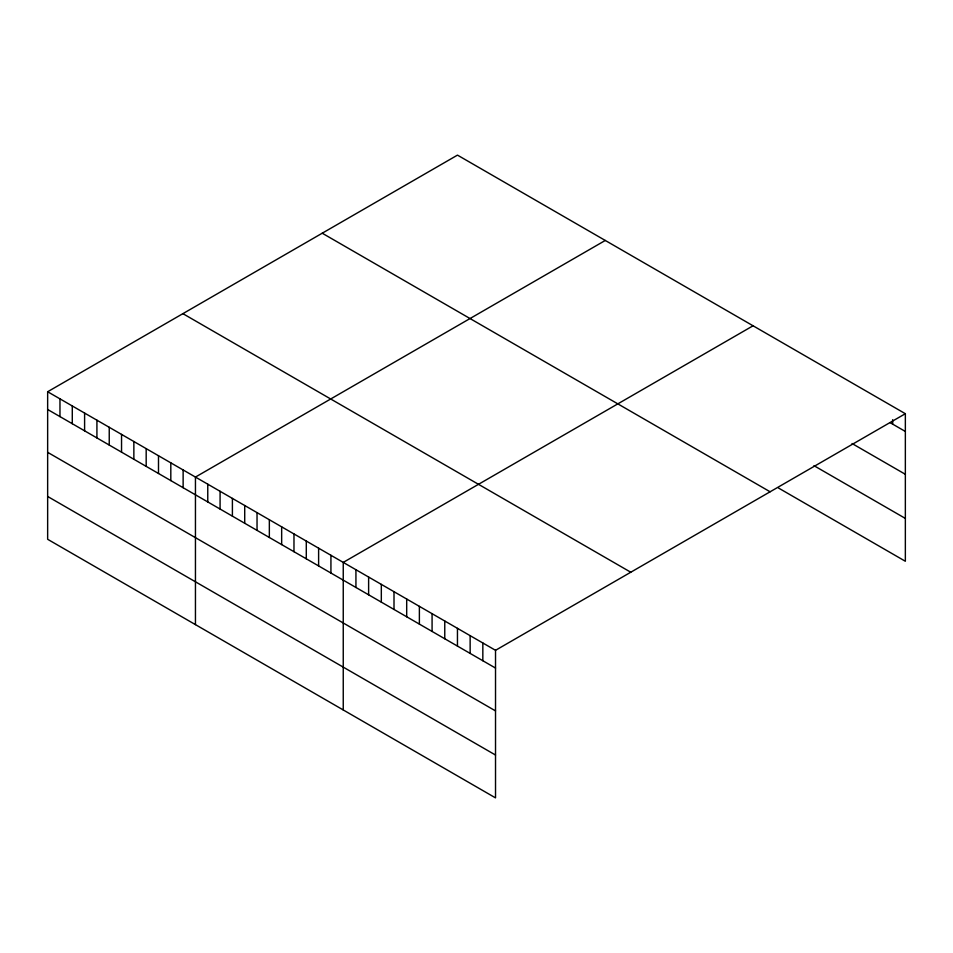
<?xml version="1.0" encoding="UTF-8"?>
<svg xmlns="http://www.w3.org/2000/svg" width="953" height="953" viewBox="0 0 953 953"><rect width="100%" height="100%" fill="white"/><g stroke="black" fill="none" stroke-linecap="round" stroke-linejoin="round"><path stroke-width="1.43" d="M47.65 391.743L495.524 650.315L495.524 797.875L47.65 539.291L47.65 391.743L457.476 155.125L905.35 413.709L905.35 561.257L778.458 487.996M605.274 240.454L195.448 477.072L195.448 624.62M753.073 325.783L343.247 562.401L343.247 709.961M495.524 650.315L905.35 413.709M890.126 422.667L905.35 431.459M852.053 443.526L905.35 474.296M813.981 465.672L905.35 518.42M322.233 233.211L770.107 491.784M182.893 313.656L630.767 572.229M47.65 409.492L495.524 668.065M47.65 452.33L495.524 710.902M47.65 496.465L495.524 755.038M892.663 419.689L892.663 424.133M482.837 642.989L482.837 660.739M470.139 635.663L470.139 653.413M457.452 628.337L457.452 646.086M444.765 621.011L444.765 638.76M432.078 613.684L432.078 631.434M419.38 606.358L419.38 624.108M406.693 599.032L406.693 616.782M394.006 591.706L394.006 609.455M381.319 584.38L381.319 602.129M368.62 577.053L368.62 594.803M355.934 569.727L355.934 587.477M330.929 555.289L330.929 573.039M318.612 548.178L318.612 565.927M306.294 541.066L306.294 558.815M293.977 533.954L293.977 551.704M281.659 526.842L281.659 544.592M269.342 519.73L269.342 537.48M257.036 512.619L257.036 530.38M244.718 505.507L244.718 523.268M232.401 498.407L232.401 516.157M220.083 491.295L220.083 509.045M207.766 484.184L207.766 501.933M183.131 469.96L183.131 487.71M170.813 462.848L170.813 480.598M158.496 455.737L158.496 473.486M146.178 448.625L146.178 466.374M133.861 441.513L133.861 459.263M121.543 434.401L121.543 452.151M109.238 427.289L109.238 445.039M96.92 420.178L96.92 437.939M84.603 413.066L84.603 430.827M72.285 405.966L72.285 423.716M59.968 398.854L59.968 416.604"/></g></svg>
